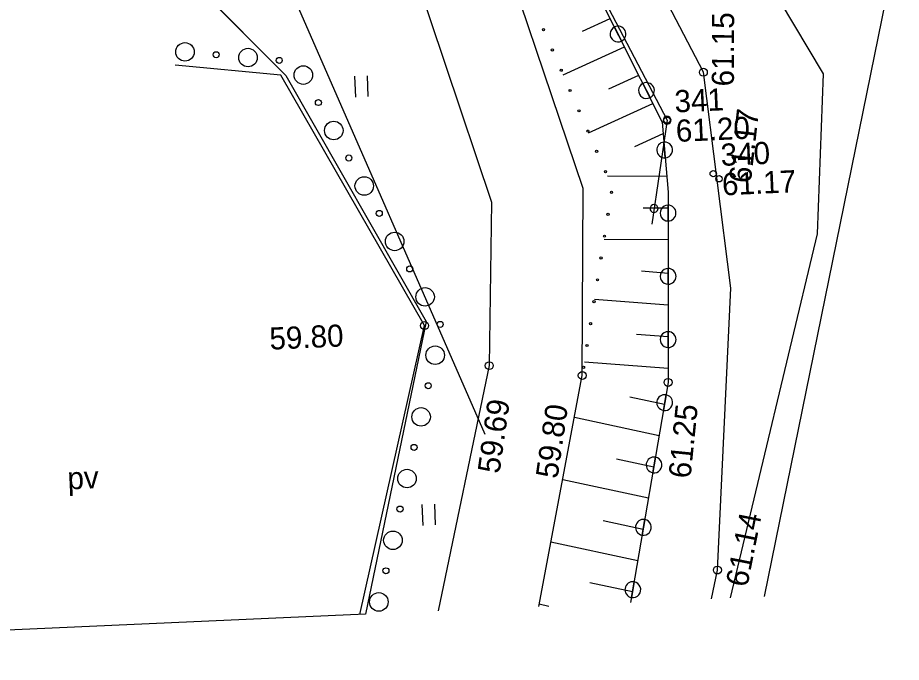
# Model space of a CAD drawing. Extents: x 641511 to 641623, y 6457493 to 6457722.
# Drawn here: x 641569.41 to 641597.33, y 6457493.66 to 6457514.03 of the extents above; entities that cross this region are included whole.
import ezdxf

# ---------------------------------------------------------------- set-up
doc = ezdxf.new("R2010")
doc.units = 0
for name, color, linetype in [('Level 10', 7, 'Continuous'), ('Level 12', 7, 'Continuous'), ('Level 2', 7, 'Continuous'), ('Level 3', 7, 'Continuous'), ('Level 30', 7, 'Continuous'), ('Level 33', 7, 'Continuous'), ('Level 34', 7, 'Continuous'), ('Level 38', 7, 'Continuous'), ('Level 4', 7, 'Continuous'), ('Level 5', 7, 'Continuous'), ('Level 56', 7, 'Continuous'), ('Level 6', 7, 'Continuous'), ('Level 63', 7, 'Continuous'), ('Level 7', 7, 'Continuous'), ('Level 8', 7, 'Continuous')]:
    doc.layers.add(name, color=color, linetype=linetype)

# ---------------------------------------------------------------- blocks, each defined once
blk = doc.blocks.new('BH')
at = {"layer": 'Level 7'}
for centre, radius in [((0, 0), 293), ((990, 0), 95.9)]:
    blk.add_circle(centre, radius, dxfattribs=at)
blk = doc.blocks.new('KHEIN3')
at = {"layer": 'Level 6'}
for p, q in [((-210.89, 335.09), (-210.89, -326.54)), ((182.28, 335.09), (182.28, -326.54))]:
    blk.add_line(p, q, dxfattribs=at)
blk = doc.blocks.new('AAP2')
at = {"layer": 'Level 6'}
blk.add_circle((0, 0), 34.5, dxfattribs=at)
blk = doc.blocks.new('AEDM')
at = {"layer": 'Level 8'}
for p, q in [((0, 0), (-250, 0)), ((-250, 0), (0, 0)), ((250, 0), (0, 0)), ((0, 0), (250, 0))]:
    blk.add_line(p, q, dxfattribs=at)
for start, end in [(0, 180), (180, 0)]:
    blk.add_arc((0, 0), 250, start, end, dxfattribs=at)
blk = doc.blocks.new('BH0')
at = {"layer": 'Level 7'}
for centre, radius in [((0, 0), 293), ((990, 0), 95.9)]:
    blk.add_circle(centre, radius, dxfattribs=at)
blk = doc.blocks.new('KHEIN5')
at = {"layer": 'Level 6'}
for p, q in [((-210.89, 335.09), (-210.89, -326.54)), ((182.28, 335.09), (182.28, -326.54))]:
    blk.add_line(p, q, dxfattribs=at)
blk = doc.blocks.new('AAP3')
at = {"layer": 'Level 6'}
blk.add_circle((0, 0), 34.5, dxfattribs=at)
blk = doc.blocks.new('AEDM0')
at = {"layer": 'Level 4'}
for p, q in [((0, 0), (-250, 0)), ((-250, 0), (0, 0)), ((250, 0), (0, 0)), ((0, 0), (250, 0))]:
    blk.add_line(p, q, dxfattribs=at)
for start, end in [(0, 180), (180, 0)]:
    blk.add_arc((0, 0), 250, start, end, dxfattribs=at)
blk = doc.blocks.new('SIDE')
at = {"layer": 'Level 63'}
for start, end in [(0, 180), (180, 0)]:
    blk.add_arc((0, 0), 125, start, end, dxfattribs=at)
blk = doc.blocks.new('SIDE0')
at = {"layer": 'Level 63'}
for start, end in [(0, 180), (180, 0)]:
    blk.add_arc((0, 0), 125, start, end, dxfattribs=at)

msp = doc.modelspace()

# ---------------------------------------------------------------- linework, layer by layer
at = {"layer": 'Level 10'}
for p, q in [((641587.262, 6457513.606), (641588.134, 6457514.002)), ((641586.648, 6457512.229), (641588.585, 6457513.109)), ((641588.089, 6457511.786), (641589.035, 6457512.215)), ((641587.448, 6457510.396), (641589.485, 6457511.321)), ((641588.916, 6457509.965), (641589.81, 6457510.371)), ((641588.043, 6457509.029), (641589.921, 6457509.019)), ((641589.179, 6457508.023), (641589.962, 6457508.019)), ((641587.938, 6457507.03), (641589.963, 6457507.019)), ((641589.118, 6457506.026), (641589.963, 6457505.959)), ((641587.636, 6457505.139), (641589.963, 6457504.956)), ((641588.961, 6457504.032), (641589.963, 6457503.953)), ((641587.32, 6457503.158), (641589.963, 6457502.95)), ((641588.753, 6457502.046), (641589.845, 6457501.811)), ((641587.002, 6457501.4), (641589.677, 6457500.824)), ((641588.331, 6457500.091), (641589.509, 6457499.837)), ((641586.632, 6457499.434), (641589.341, 6457498.851)), ((641587.91, 6457498.136), (641589.173, 6457497.864)), ((641586.262, 6457497.468), (641589.005, 6457496.877)), ((641587.489, 6457496.181), (641588.837, 6457495.891)), ((641585.892, 6457495.502), (641586.199, 6457495.436))]:
    msp.add_line(p, q, dxfattribs=at)
for points in [[(641546.438, 6457493.656), (641551.15, 6457517.66), (641556.289, 6457533.885), (641577.878, 6457512.201), (641582.32, 6457504.433), (641580.396, 6457495.177)], [(641580.396, 6457495.177), (641546.438, 6457493.656)]]:
    msp.add_lwpolyline(points, dxfattribs=at)
at = {"layer": 'Level 12'}
for points in [[(641546.438, 6457493.656), (641551.15, 6457517.66), (641556.289, 6457533.885), (641577.878, 6457512.201), (641582.32, 6457504.433), (641580.396, 6457495.177)], [(641580.396, 6457495.177), (641546.438, 6457493.656)]]:
    msp.add_lwpolyline(points, dxfattribs=at)
at = {"layer": 'Level 3'}
for centre in [(641589.931, 6457510.791), (641589.931, 6457510.791), (641591.39, 6457509.101), (641591.39, 6457509.101)]:
    msp.add_circle(centre, 0.1, dxfattribs=at)
at = {"layer": 'Level 30'}
for centre in [(641591.078, 6457512.307), (641582.266, 6457504.3), (641584.31, 6457503.033), (641587.251, 6457502.723), (641589.963, 6457502.504), (641591.523, 6457496.573)]:
    msp.add_circle(centre, 0.125, dxfattribs=at)
at = {"layer": 'Level 33'}
msp.add_line((641573.835, 6457524.512), (641584.176, 6457500.868), dxfattribs=at)
msp.add_line((641573.835, 6457524.512), (641584.176, 6457500.868), dxfattribs=at)
msp.add_line((641573.835, 6457524.512), (641584.176, 6457500.868), dxfattribs=at)
msp.add_line((641573.835, 6457524.512), (641584.176, 6457500.868), dxfattribs=at)
at = {"layer": 'Level 34'}
msp.add_circle((641591.572, 6457508.939), 0.1, dxfattribs=at)
msp.add_circle((641591.572, 6457508.939), 0.1, dxfattribs=at)
at = {"layer": 'Level 38'}
msp.add_lwpolyline([(641520.086, 6457719.047), (641529.116, 6457658.089), (641537.118, 6457629.447), (641550.488, 6457593.48), (641566.262, 6457560.146), (641594.866, 6457512.253), (641594.672, 6457507.201), (641591.922, 6457495.693)], dxfattribs=at)
at = {"layer": 'Level 4'}
for p, q in [((641577.878, 6457512.201), (641577.878, 6457512.201)), ((641582.32, 6457504.433), (641582.32, 6457504.433))]:
    msp.add_line(p, q, dxfattribs=at)
for points in [[(641551.111, 6457517.473), (641556.268, 6457533.819), (641577.878, 6457512.201), (641582.32, 6457504.433), (641580.396, 6457495.177)], [(641579.636, 6457529.86), (641585.637, 6457518.963), (641589.781, 6457510.732), (641589.962, 6457508.513), (641589.963, 6457502.504), (641588.78, 6457495.552)], [(641580.224, 6457495.169), (641582.266, 6457504.3), (641577.726, 6457512.215), (641574.38, 6457512.534)]]:
    msp.add_lwpolyline(points, dxfattribs=at)
for centre in [(641591.078, 6457512.307), (641582.266, 6457504.3), (641584.31, 6457503.033), (641587.251, 6457502.723), (641589.963, 6457502.504), (641591.523, 6457496.573)]:
    msp.add_circle(centre, 0.125, dxfattribs=at)
at = {"layer": 'Level 5'}
for points in [[(641585.877, 6457495.422), (641587.251, 6457502.723), (641587.282, 6457508.629), (641584.068, 6457518.146), (641578.027, 6457529.239)], [(641585.877, 6457495.422), (641587.251, 6457502.723), (641587.282, 6457508.629), (641584.068, 6457518.146), (641578.027, 6457529.239)], [(641575.501, 6457528.265), (641581.452, 6457516.93), (641584.381, 6457508.202), (641584.31, 6457503.033), (641582.697, 6457495.28)], [(641575.501, 6457528.265), (641581.452, 6457516.93), (641584.381, 6457508.202), (641584.31, 6457503.033), (641582.697, 6457495.28)], [(641591.34, 6457495.667), (641591.523, 6457496.573), (641591.523, 6457496.573), (641591.523, 6457496.573), (641591.942, 6457505.485), (641591.942, 6457505.485), (641591.078, 6457512.307), (641585.627, 6457522.767)], [(641591.34, 6457495.667), (641591.523, 6457496.573), (641591.523, 6457496.573), (641591.523, 6457496.573), (641591.942, 6457505.485), (641591.942, 6457505.485), (641591.078, 6457512.307), (641585.627, 6457522.767)]]:
    msp.add_lwpolyline(points, dxfattribs=at)
at = {"layer": 'Level 56'}
msp.add_lwpolyline([(641593.008, 6457495.741), (641597.334, 6457516.965), (641566.884, 6457563.415), (641537.257, 6457638.041), (641534.122, 6457654.634), (641522.502, 6457718.702)], dxfattribs=at)
at = {"layer": 'Level 6'}
msp.add_lwpolyline([(641584.247, 6457521.661), (641589.931, 6457510.791), (641589.448, 6457507.51)], dxfattribs=at)
msp.add_lwpolyline([(641584.247, 6457521.661), (641589.931, 6457510.791), (641589.448, 6457507.51)], dxfattribs=at)
at = {"layer": 'Level 7'}
msp.add_circle((641580.821, 6457495.565), 0.293, dxfattribs=at)
msp.add_circle((641580.821, 6457495.565), 0.293, dxfattribs=at)
at = {"layer": 'Level 8'}
for p, q in [((641587.262, 6457513.606), (641588.134, 6457514.002)), ((641586.648, 6457512.229), (641588.585, 6457513.109)), ((641588.089, 6457511.786), (641589.035, 6457512.215)), ((641587.448, 6457510.396), (641589.485, 6457511.321)), ((641588.916, 6457509.965), (641589.81, 6457510.371)), ((641588.043, 6457509.029), (641589.921, 6457509.019)), ((641589.179, 6457508.023), (641589.962, 6457508.019)), ((641587.938, 6457507.03), (641589.963, 6457507.019)), ((641589.118, 6457506.026), (641589.963, 6457505.959)), ((641587.636, 6457505.139), (641589.963, 6457504.956)), ((641588.961, 6457504.032), (641589.963, 6457503.953)), ((641587.32, 6457503.158), (641589.963, 6457502.95)), ((641588.753, 6457502.046), (641589.845, 6457501.811)), ((641587.002, 6457501.4), (641589.677, 6457500.824)), ((641588.331, 6457500.091), (641589.509, 6457499.837)), ((641586.632, 6457499.434), (641589.341, 6457498.851)), ((641587.91, 6457498.136), (641589.173, 6457497.864)), ((641586.262, 6457497.468), (641589.005, 6457496.877)), ((641587.489, 6457496.181), (641588.837, 6457495.891)), ((641585.892, 6457495.502), (641586.199, 6457495.436))]:
    msp.add_line(p, q, dxfattribs=at)
for points in [[(641579.636, 6457529.86), (641585.637, 6457518.963), (641589.781, 6457510.732), (641589.962, 6457508.513), (641589.963, 6457502.504), (641588.78, 6457495.552)], [(641580.224, 6457495.169), (641582.266, 6457504.3), (641577.726, 6457512.215), (641574.38, 6457512.534)]]:
    msp.add_lwpolyline(points, dxfattribs=at)

# ---------------------------------------------------------------- block references
at = {"layer": 'Level 4'}
for p, xscale, yscale, rotation in [((641588.38, 6457513.515), 0.000999901579906905, 0.0009999015799069047, -63.274065751312534), ((641589.279, 6457511.729), 0.000999901579906905, 0.0009999015799069047, -63.274065751312534), ((641589.853, 6457509.852), 0.0009999015799069047, 0.000999901579906905, -85.32636893367162), ((641589.962, 6457507.856), 0.000999901579906905, 0.0009999015799069045, -89.99227633660112), ((641589.963, 6457505.856), 0.000999901579906905, 0.0009999015799069045, -89.99227633660112), ((641589.963, 6457503.857), 0.000999901579906905, 0.0009999015799069045, -89.99227633660112), ((641589.855, 6457501.866), 0.0009999015799069047, 0.000999901579906905, -99.66234032954146), ((641589.519, 6457499.895), 0.0009999015799069047, 0.000999901579906905, -99.66234032954146), ((641589.183, 6457497.923), 0.0009999015799069047, 0.000999901579906905, -99.66234032954146), ((641588.848, 6457495.952), 0.0009999015799069047, 0.000999901579906905, -99.66234032954146)]:
    msp.add_blockref('AEDM0', p, dxfattribs=dict(at, xscale=xscale, yscale=yscale, rotation=rotation))
at = {"layer": 'Level 6'}
for name, p, xscale, yscale, rotation in [('AAP2', (641586.027, 6457513.655), 0.000999901579906905, 0.0009999015799069047, -66.4395174127632), ('AAP3', (641586.027, 6457513.655), 0.000999901579906905, 0.0009999015799069047, -66.4395174127632), ('AAP2', (641586.306, 6457513.013), 0.000999901579906905, 0.0009999015799069047, -66.4395174127632), ('AAP3', (641586.306, 6457513.013), 0.000999901579906905, 0.0009999015799069047, -66.4395174127632), ('AAP2', (641586.586, 6457512.371), 0.000999901579906905, 0.0009999015799069047, -66.4395174127632), ('AAP3', (641586.586, 6457512.371), 0.000999901579906905, 0.0009999015799069047, -66.4395174127632), ('KHEIN3', (641580.282, 6457511.854), 0.0009999015799069047, 0.0009999015799069047, 2.563958791437375), ('KHEIN5', (641580.282, 6457511.854), 0.0009999015799069047, 0.0009999015799069047, 2.563958791437375), ('AAP2', (641586.866, 6457511.73), 0.000999901579906905, 0.0009999015799069047, -66.4395174127632), ('AAP3', (641586.866, 6457511.73), 0.000999901579906905, 0.0009999015799069047, -66.4395174127632), ('AAP2', (641587.146, 6457511.088), 0.000999901579906905, 0.0009999015799069047, -66.4395174127632), ('AAP3', (641587.146, 6457511.088), 0.000999901579906905, 0.0009999015799069047, -66.4395174127632), ('SIDE', (641589.931, 6457510.791), 0.000999901579906905, 0.000999901579906905, 2.5639587914373747), ('SIDE0', (641589.931, 6457510.791), 0.000999901579906905, 0.000999901579906905, 2.5639587914373747), ('AAP2', (641587.425, 6457510.447), 0.000999901579906905, 0.0009999015799069047, -66.4395174127632), ('AAP3', (641587.425, 6457510.447), 0.000999901579906905, 0.0009999015799069047, -66.4395174127632), ('AAP2', (641587.705, 6457509.805), 0.000999901579906905, 0.0009999015799069047, -66.4395174127632), ('AAP3', (641587.705, 6457509.805), 0.000999901579906905, 0.0009999015799069047, -66.4395174127632), ('AAP2', (641587.985, 6457509.163), 0.000999901579906905, 0.0009999015799069047, -66.4395174127632), ('AAP3', (641587.985, 6457509.163), 0.000999901579906905, 0.0009999015799069047, -66.4395174127632), ('AAP2', (641588.174, 6457508.51), 0.0009999015799069047, 0.0009999015799069051, -99.06309887151886), ('AAP3', (641588.174, 6457508.51), 0.0009999015799069047, 0.0009999015799069051, -99.06309887151886), ('SIDE', (641589.52, 6457507.999), 0.000999901579906905, 0.000999901579906905, 2.5639587914373747), ('SIDE0', (641589.52, 6457507.999), 0.000999901579906905, 0.000999901579906905, 2.5639587914373747), ('AAP2', (641588.064, 6457507.819), 0.0009999015799069047, 0.0009999015799069051, -99.06309887151886), ('AAP3', (641588.064, 6457507.819), 0.0009999015799069047, 0.0009999015799069051, -99.06309887151886), ('AAP2', (641587.954, 6457507.128), 0.0009999015799069047, 0.0009999015799069051, -99.06309887151886), ('AAP3', (641587.954, 6457507.128), 0.0009999015799069047, 0.0009999015799069051, -99.06309887151886), ('AAP2', (641587.843, 6457506.437), 0.0009999015799069047, 0.0009999015799069051, -99.06309887151886), ('AAP3', (641587.843, 6457506.437), 0.0009999015799069047, 0.0009999015799069051, -99.06309887151886), ('AAP2', (641587.733, 6457505.746), 0.0009999015799069047, 0.0009999015799069051, -99.06309887151886), ('AAP3', (641587.733, 6457505.746), 0.0009999015799069047, 0.0009999015799069051, -99.06309887151886), ('AAP2', (641587.623, 6457505.054), 0.0009999015799069047, 0.0009999015799069051, -99.06309887151886), ('AAP3', (641587.623, 6457505.054), 0.0009999015799069047, 0.0009999015799069051, -99.06309887151886), ('AAP2', (641587.513, 6457504.363), 0.0009999015799069047, 0.0009999015799069051, -99.06309887151886), ('AAP3', (641587.513, 6457504.363), 0.0009999015799069047, 0.0009999015799069051, -99.06309887151886), ('AAP2', (641587.402, 6457503.672), 0.0009999015799069047, 0.0009999015799069051, -99.06309887151886), ('AAP3', (641587.402, 6457503.672), 0.0009999015799069047, 0.0009999015799069051, -99.06309887151886), ('AAP2', (641587.292, 6457502.981), 0.0009999015799069047, 0.0009999015799069051, -99.06309887151886), ('AAP3', (641587.292, 6457502.981), 0.0009999015799069047, 0.0009999015799069051, -99.06309887151886), ('KHEIN3', (641582.41, 6457498.316), 0.0009999015799069047, 0.0009999015799069047, 2.563958791437375), ('KHEIN5', (641582.41, 6457498.316), 0.0009999015799069047, 0.0009999015799069047, 2.563958791437375)]:
    msp.add_blockref(name, p, dxfattribs=dict(at, xscale=xscale, yscale=yscale, rotation=rotation))
at = {"layer": 'Level 7', "xscale": 0.0009999015799069047}
for name, p, yscale, rotation in [('BH', (641574.695, 6457512.951), 0.000999901579906905, -5.171668331921866), ('BH0', (641574.695, 6457512.951), 0.000999901579906905, -5.171668331921866), ('BH', (641576.687, 6457512.771), 0.000999901579906905, -5.171668331921866), ('BH0', (641576.687, 6457512.771), 0.000999901579906905, -5.171668331921866), ('BH', (641578.435, 6457512.218), 0.0009999015799069045, -61.23703061774396), ('BH0', (641578.435, 6457512.218), 0.0009999015799069045, -61.23703061774396), ('BH', (641579.397, 6457510.465), 0.0009999015799069045, -61.23703061774396), ('BH0', (641579.397, 6457510.465), 0.0009999015799069045, -61.23703061774396), ('BH', (641580.36, 6457508.712), 0.0009999015799069045, -61.23703061774396), ('BH0', (641580.36, 6457508.712), 0.0009999015799069045, -61.23703061774396), ('BH', (641581.322, 6457506.959), 0.0009999015799069045, -61.23703061774396), ('BH0', (641581.322, 6457506.959), 0.0009999015799069045, -61.23703061774396), ('BH', (641582.284, 6457505.206), 0.0009999015799069045, -61.23703061774396), ('BH0', (641582.284, 6457505.206), 0.0009999015799069045, -61.23703061774396), ('BH', (641582.602, 6457503.363), 0.0009999015799069051, -102.86213758502666), ('BH0', (641582.602, 6457503.363), 0.0009999015799069051, -102.86213758502666), ('BH', (641582.157, 6457501.413), 0.0009999015799069051, -102.86213758502666), ('BH0', (641582.157, 6457501.413), 0.0009999015799069051, -102.86213758502666), ('BH', (641581.712, 6457499.464), 0.0009999015799069051, -102.86213758502666), ('BH0', (641581.712, 6457499.464), 0.0009999015799069051, -102.86213758502666), ('BH', (641581.267, 6457497.514), 0.0009999015799069051, -102.86213758502666), ('BH0', (641581.267, 6457497.514), 0.0009999015799069051, -102.86213758502666)]:
    msp.add_blockref(name, p, dxfattribs=dict(at, yscale=yscale, rotation=rotation))
at = {"layer": 'Level 8'}
for p, xscale, yscale, rotation in [((641588.38, 6457513.515), 0.000999901579906905, 0.0009999015799069047, -63.274065751312534), ((641589.279, 6457511.729), 0.000999901579906905, 0.0009999015799069047, -63.274065751312534), ((641589.853, 6457509.852), 0.0009999015799069047, 0.000999901579906905, -85.32636893367162), ((641589.962, 6457507.856), 0.000999901579906905, 0.0009999015799069045, -89.99227633660112), ((641589.963, 6457505.856), 0.000999901579906905, 0.0009999015799069045, -89.99227633660112), ((641589.963, 6457503.857), 0.000999901579906905, 0.0009999015799069045, -89.99227633660112), ((641589.855, 6457501.866), 0.0009999015799069047, 0.000999901579906905, -99.66234032954146), ((641589.519, 6457499.895), 0.0009999015799069047, 0.000999901579906905, -99.66234032954146), ((641589.183, 6457497.923), 0.0009999015799069047, 0.000999901579906905, -99.66234032954146), ((641588.848, 6457495.952), 0.0009999015799069047, 0.000999901579906905, -99.66234032954146)]:
    msp.add_blockref('AEDM', p, dxfattribs=dict(at, xscale=xscale, yscale=yscale, rotation=rotation))

# ---------------------------------------------------------------- texts
at = {"layer": 'Level 2'}
for s, p in [(' 341', (641589.921, 6457511.024)), (' 341', (641589.921, 6457511.024)), (' 340', (641591.38, 6457509.334)), (' 340', (641591.38, 6457509.334))]:
    msp.add_text(s, height=0.6999, rotation=2.564, dxfattribs=at).set_placement(p)
at = {"layer": 'Level 30'}
for s, rotation, p in [('61.15', 89.7696, (641592.043, 6457511.859)), ('59.80', 2.564, (641577.38, 6457503.537)), ('59.69', 81.8435, (641584.632, 6457499.599)), ('59.80', 81.8435, (641586.469, 6457499.44)), ('61.25', 84.2259, (641590.67, 6457499.45)), ('61.14', 78.7562, (641592.464, 6457496.007))]:
    msp.add_text(s, height=0.6999, rotation=rotation, dxfattribs=at).set_placement(p)
at = {"layer": 'Level 34'}
msp.add_text(' 61.17', height=0.6999, rotation=83.4791, dxfattribs=at).set_placement((641592.545, 6457508.521))
msp.add_text(' 61.17', height=0.6999, rotation=83.4791, dxfattribs=at).set_placement((641592.545, 6457508.521))
at = {"layer": 'Level 4'}
for s, rotation, p in [('61.15', 89.7696, (641592.043, 6457511.859)), (' 61.20', 2.564, (641589.963, 6457510.092)), (' 61.20', 2.564, (641589.963, 6457510.092)), (' 61.17', 2.564, (641591.422, 6457508.402)), (' 61.17', 2.564, (641591.422, 6457508.402)), ('59.80', 2.564, (641577.38, 6457503.537)), ('59.69', 81.8435, (641584.632, 6457499.599)), ('59.80', 81.8435, (641586.469, 6457499.44)), ('61.25', 84.2259, (641590.67, 6457499.45)), ('61.14', 78.7562, (641592.464, 6457496.007))]:
    msp.add_text(s, height=0.6999, rotation=rotation, dxfattribs=at).set_placement(p)
at = {"layer": 'Level 6'}
msp.add_text('pv', height=0.6999, rotation=2.564, dxfattribs=at).set_placement((641570.995, 6457499.118))
msp.add_text('pv', height=0.6999, rotation=2.564, dxfattribs=at).set_placement((641570.995, 6457499.118))

doc.saveas('drawing.dxf')
